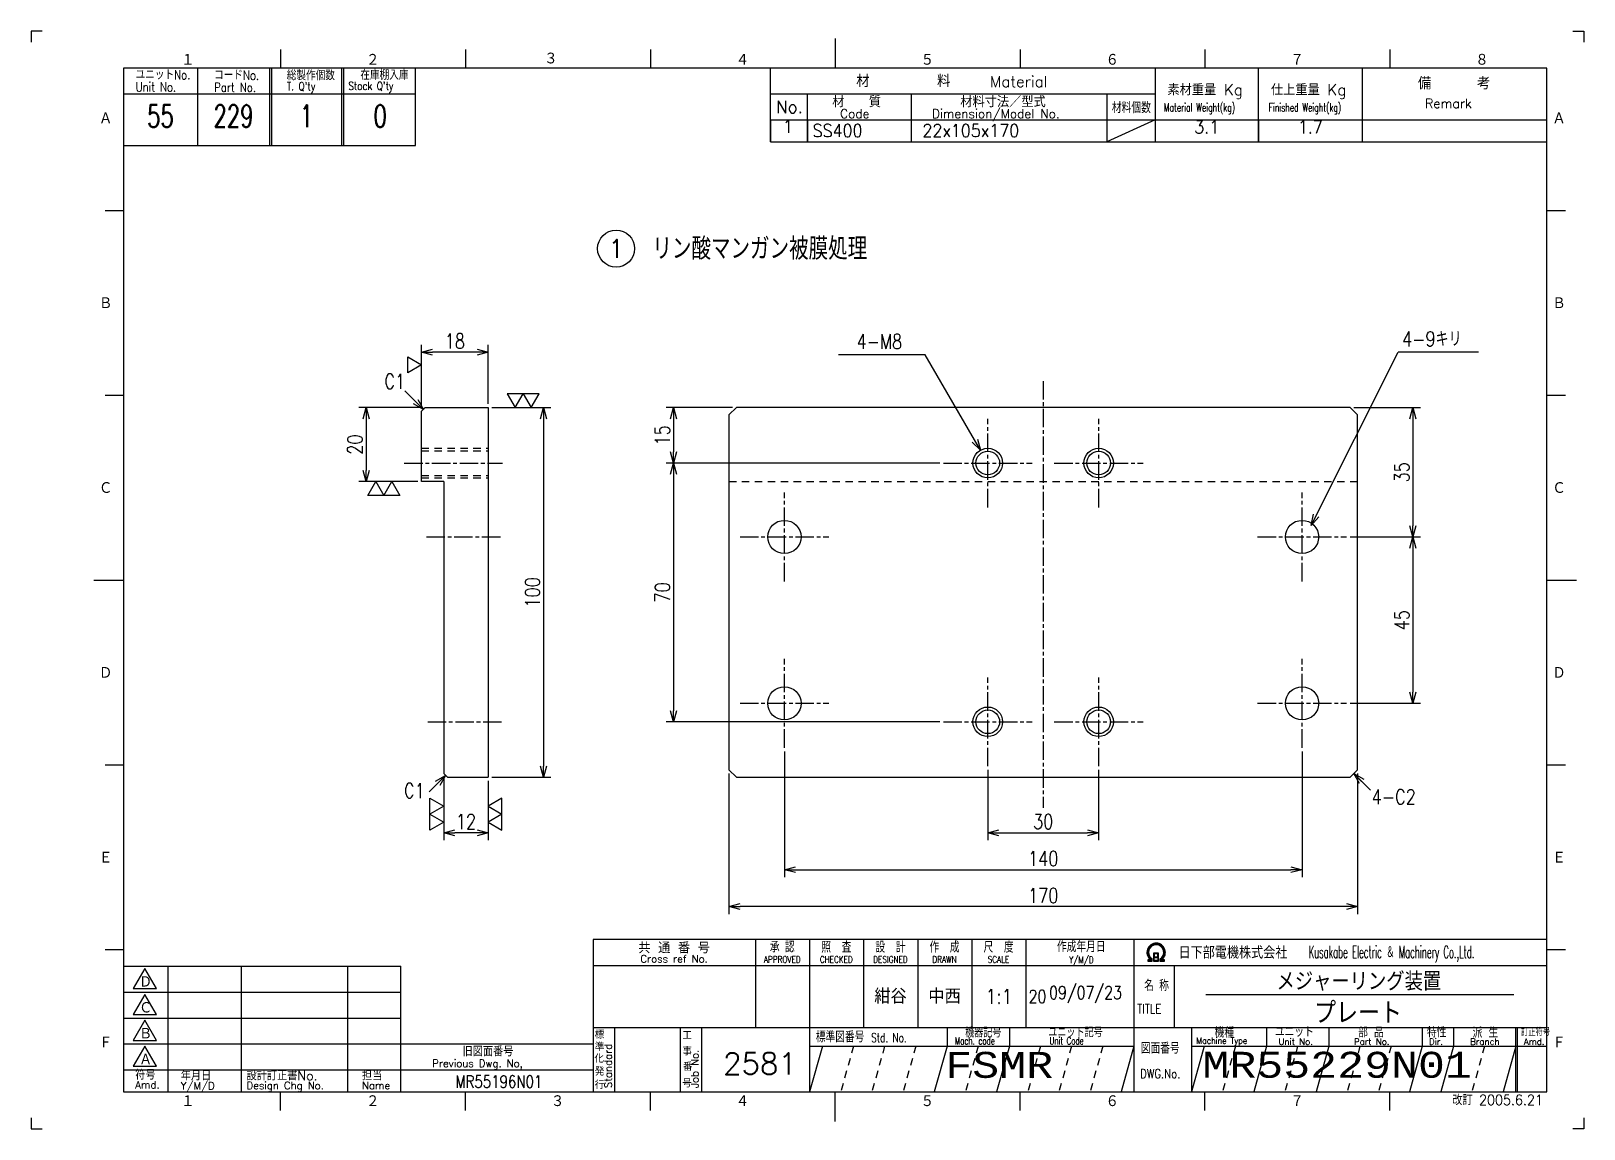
# Model space of a CAD drawing. Extents: x 0 to 420, y 0 to 297.
import ezdxf
from ezdxf.enums import TextEntityAlignment as Align

# ---------------------------------------------------------------- set-up
doc = ezdxf.new("R2010")
doc.units = 0
for name, pattern in [('GEN3A', [3.5, 2, -1.5]), ('GEN7A', [7.5, 5, -0.75, 1, -0.75]), ('HIDDEN2', [3.5, 2, -1.5])]:
    doc.linetypes.add(name, pattern=pattern)
doc.layers.get('0').update_dxf_attribs({"linetype": 'CONTINUOUS'})
doc.layers.get('DEFPOINTS').update_dxf_attribs({"linetype": 'CONTINUOUS'})
for name, color, linetype in [('2', 5, 'CONTINUOUS'), ('4', 3, 'CONTINUOUS'), ('5', 3, 'CONTINUOUS'), ('6', 52, 'CONTINUOUS'), ('7A', 4, 'GEN7A'), ('8', 1, 'CONTINUOUS'), ('9', 3, 'HIDDEN2'), ('RAHM2', 1, 'CONTINUOUS'), ('RAHM3', 52, 'CONTINUOUS')]:
    doc.layers.add(name, color=color, linetype=linetype)
doc.styles.add('DIMENSION', font='monotxt.shx', dxfattribs={"bigfont": 'bigfont.shx'})
doc.styles.get("Standard").update_dxf_attribs({"font": 'romans.shx', "width": 0.8, "bigfont": 'extfont.shx'})
doc.dimstyles.new('GEN-ISO', dxfattribs={"dimtxt": 4, "dimasz": 3, "dimexe": 2, "dimexo": 1, "dimgap": 1, "dimtad": 3, "dimdec": 3, "dimrnd": 0.001, "dimdsep": 46, "dimtxsty": 'Standard', "dimblk": 'OPEN30', "dimcen": 0, "dimclrt": 52, "dimadec": 0, "dimazin": 0, "dimtp": 0.1, "dimtm": 0.1, "dimtfac": 0.6, "dimtdec": 3, "dimtmove": 2, "dimatfit": 3, "dimldrblk": 'OPEN30', "dimfxl": 1, "dimarcsym": 0})

# ---------------------------------------------------------------- blocks, each defined once
blk = doc.blocks.new('1A3ﾌﾞﾋﾝ')
at = {"layer": 'RAHM2', "color": 5, "linetype": 'Continuous'}
for p, q in [((3, 297), (0, 297)), ((0, 297), (0, 294)), ((217.5, 295), (217.5, 287)), ((417, 297), (420, 297)), ((420, 297), (420, 294)), ((67.5, 292), (67.5, 287)), ((117.5, 292), (117.5, 287)), ((167.5, 292), (167.5, 287)), ((267.5, 292), (267.5, 287)), ((317.5, 292), (317.5, 287)), ((367.5, 292), (367.5, 287)), ((410, 287), (25, 287)), ((25, 287), (25, 10)), ((104, 266), (104, 287)), ((410, 10), (410, 287)), ((25, 266), (64.5, 266)), ((64.5, 266), (104, 266)), ((20, 248.5), (25, 248.5)), ((410, 248.5), (415, 248.5)), ((20, 198.5), (25, 198.5)), ((410, 198.5), (415, 198.5)), ((17, 148.5), (25, 148.5)), ((410, 148.5), (418, 148.5)), ((20, 98.5), (25, 98.5)), ((410, 98.5), (415, 98.5)), ((20, 48.5), (25, 48.5)), ((410, 48.5), (415, 48.5)), ((25, 10), (410, 10)), ((67.5, 5), (67.5, 10)), ((117.5, 5), (117.5, 10)), ((217.5, 2), (217.5, 10)), ((267.5, 5), (267.5, 10)), ((317.5, 5), (317.5, 10)), ((367.5, 5), (367.5, 10)), ((0, 3), (0, 0)), ((0, 0), (3, 0)), ((420, 0), (417, 0)), ((420, 3), (420, 0))]:
    blk.add_line(p, q, dxfattribs=at)
at = {"layer": 'RAHM2', "color": 7, "linetype": 'Continuous'}
for p, q in [((45, 287), (45, 266)), ((64.5, 287), (64.5, 266)), ((65, 287), (65, 266)), ((84, 287), (84, 266)), ((84.5, 287), (84.5, 266)), ((200, 267), (200, 287)), ((304, 287), (304, 267)), ((332, 267), (332, 287)), ((360, 287), (360, 267)), ((25, 280), (64.5, 280)), ((64.5, 280), (104, 280)), ((200, 280), (304, 280)), ((210, 267), (210, 280)), ((238, 280), (238, 267)), ((291, 280), (291, 267)), ((200, 273), (410, 273)), ((304, 273), (291, 267)), ((200, 267), (410, 267)), ((195.93, 51.26), (195.93, 27.42)), ((210.55, 51.26), (210.55, 10)), ((225.18, 51.26), (225.18, 27.42)), ((239.8, 51.26), (239.8, 27.42)), ((254.43, 51.26), (254.43, 27.42)), ((269.05, 51.26), (269.05, 27.42)), ((298.3, 51.26), (298.3, 10)), ((25, 44), (100, 44)), ((37, 44), (37, 10)), ((56.8, 44), (56.8, 10)), ((85.6, 44), (85.6, 10)), ((100, 10), (100, 44)), ((152.05, 44.26), (410, 44.26)), ((269.05, 44.26), (269.05, 27.42)), ((298.3, 44.26), (298.3, 44.26)), ((309.17, 44.26), (309.17, 27.42)), ((25, 37), (100, 37)), ((25, 30), (100, 30)), ((152.05, 27.42), (410, 27.42)), ((157.77, 27.42), (157.77, 10)), ((175.59, 27.42), (175.59, 10)), ((181.3, 27.42), (181.3, 10)), ((247.73, 27.42), (247.73, 22.42)), ((264.59, 27.42), (264.59, 22.42)), ((313.83, 27.42), (313.83, 10)), ((334.15, 27.42), (334.15, 22.42)), ((351, 27.42), (351, 22.42)), ((376.29, 27.42), (376.29, 22.42)), ((384.72, 27.42), (384.72, 22.42)), ((401.57, 10), (401.57, 27.42)), ((402.07, 10), (402.07, 27.42)), ((25, 23), (100, 23)), ((100, 23), (152.05, 23)), ((210.55, 22.42), (298.3, 22.42)), ((313.83, 22.42), (410, 22.42)), ((25, 16), (100, 16)), ((100, 16), (152.05, 16)), ((167.5, 5), (167.5, 10))]:
    blk.add_line(p, q, dxfattribs=at)
at = {"layer": 'RAHM2', "color": 3, "linetype": 'Continuous'}
for p, q in [((317.73, 36.35), (401.03, 36.35)), ((214.02, 22.42), (210.55, 10)), ((247.73, 22.42), (244.26, 10)), ((264.59, 22.42), (261.12, 10)), ((298.3, 22.42), (294.83, 10)), ((334.15, 22.42), (330.68, 10)), ((351, 22.42), (347.54, 10)), ((376.29, 22.42), (372.82, 10)), ((384.72, 22.42), (381.25, 10))]:
    blk.add_line(p, q, dxfattribs=at)
at = {"layer": 'RAHM2', "color": 3, "linetype": 'GEN3A'}
for p, q in [((222.44, 22.42), (218.98, 10)), ((230.87, 22.42), (227.41, 10)), ((239.3, 22.42), (235.84, 10)), ((256.16, 22.42), (252.69, 10)), ((273.01, 22.42), (269.55, 10)), ((281.44, 22.42), (277.98, 10)), ((289.87, 22.42), (286.41, 10)), ((325.72, 22.42), (322.25, 10)), ((342.57, 22.42), (339.11, 10)), ((359.43, 22.42), (355.97, 10)), ((367.86, 22.42), (364.39, 10)), ((393.14, 22.42), (389.68, 10))]:
    blk.add_line(p, q, dxfattribs=at)
at = {"layer": 'RAHM2', "color": 5, "linetype": 'Continuous'}
blk.add_lwpolyline([(410, 51.26), (152.05, 51.26), (152.05, 10)], dxfattribs=at)
at = {"layer": 'RAHM2', "color": 7, "linetype": 'Continuous'}
for points in [[(303.62, 47.51), (303.62, 45.4), (304.92, 45.4), (304.92, 47.51), (303.62, 47.51)], [(303.77, 47.36), (303.77, 46.53), (304.77, 46.53), (304.77, 47.36), (303.77, 47.36)], [(304.77, 46.38), (304.77, 45.55), (303.77, 45.55), (303.77, 46.38), (304.77, 46.38)], [(302.02, 45.4), (303.22, 45.4), (303.22, 46.01)], [(302.02, 45.58), (302.97, 45.58), (302.97, 45.91)], [(302.72, 45.82), (302.72, 45.75), (302.02, 45.75), (302.02, 45.4)], [(305.32, 45.98), (305.32, 45.4), (306.58, 45.4), (306.58, 45.75), (305.85, 45.75), (305.85, 45.8)], [(305.57, 45.87), (305.57, 45.58), (306.58, 45.58)]]:
    blk.add_lwpolyline(points, dxfattribs=at)
for points in [[(30.79, 43.41), (27.65, 37.97), (33.92, 37.97)], [(30.79, 36.41), (27.65, 30.97), (33.92, 30.97)], [(30.79, 29.41), (27.65, 23.97), (33.92, 23.97)], [(30.79, 22.41), (27.65, 16.97), (33.92, 16.97)]]:
    blk.add_lwpolyline(points, close=True, dxfattribs=at)
at = {"layer": 'RAHM2', "color": 3, "linetype": 'Continuous'}
for points in [[(317.29, 22.42), (313.83, 10)], [(401.57, 22.42), (401.57, 22.42), (398.11, 10)]]:
    blk.add_lwpolyline(points, dxfattribs=at)
at = {"layer": 'RAHM2', "color": 7, "linetype": 'Continuous'}
for radius, start, end in [(2.5, 308.2706, 230.8952), (2.28, 303.9949, 234.4013), (2.06, 299.8294, 238.4756)]:
    blk.add_arc((304.3, 47.76), radius, start, end, dxfattribs=at)
at = {"layer": '4', "width": 0.9}
blk.add_text('改訂 2005.6.21', height=2.8, dxfattribs=at).set_placement((408.91, 6.44), align=Align.RIGHT)
at = {"layer": 'RAHM2', "color": 5, "linetype": 'Continuous'}
for s, p in [('１', (40.6, 287.58)), ('２', (90.6, 287.58)), ('４', (190.6, 287.58)), ('５', (240.6, 287.58)), ('６', (290.6, 287.58)), ('７', (340.6, 287.58)), ('８', (390.6, 287.58)), ('Ａ', (18.36, 271.74)), ('Ａ', (411.44, 271.74)), ('Ｂ', (18.36, 221.74)), ('Ｂ', (411.44, 221.74)), ('Ｃ', (18.36, 171.74)), ('Ｃ', (411.44, 171.74)), ('Ｄ', (18.36, 121.74)), ('Ｄ', (411.44, 121.74)), ('Ｅ', (18.36, 71.74)), ('Ｅ', (411.44, 71.74)), ('Ｆ', (18.36, 21.74)), ('Ｆ', (411.44, 21.74)), ('１', (40.6, 5.87)), ('２', (90.6, 5.87)), ('３', (140.6, 5.87)), ('４', (190.6, 5.87)), ('５', (240.6, 5.87)), ('６', (290.6, 5.87)), ('７', (340.6, 5.87))]:
    blk.add_text(s, height=3.31, dxfattribs=at).set_placement(p)
blk.add_text('３', height=3.31, dxfattribs=at).set_placement((140.6, 289.58), align=Align.MIDDLE)
at = {"layer": 'RAHM2', "color": 7, "linetype": 'Continuous'}
for s, height, width, p in [('ユニットNo.', 2.5, 0.8, (28.29, 283.92)), ('コードNo.', 2.5, 0.8, (49.52, 283.81)), ('総製作個数', 2.5, 0.8, (69.17, 283.72)), ('在庫棚入庫', 2.5, 0.8, (89.08, 283.82)), ('Unit No.', 2.5, 0.8, (28.29, 280.64)), ('Part No.', 2.5, 0.8, (49.52, 280.53)), ("T. Q'ty", 2.2, 0.8, (69.17, 280.96)), ("Stock Q'ty", 2.2, 0.8, (85.8, 281.06)), ('材料個数', 3, 0.8, (292.32, 274.79)), ('Material Weight(kg)', 2.2, 0.68, (306.37, 275.25)), ('Finished Weight(kg)', 2.2, 0.68, (334.74, 275.25)), ('作成年月日', 3, 0.7, (277.49, 47.82)), ('Y/M/D', 1.8, 0.8, (280.79, 44.87)), ('Kusakabe Electric ＆ Machinery Co.,Ltd.', 3.3108, 0.5, (345.56, 46.19)), ('名 称', 3, 0.7, (301.06, 37.33)), ('20', 3.5, 0.8, (269.81, 34.08)), ('TITLE', 2.5, 0.8, (299.18, 31.25)), ('標準図番号', 3, 0.7, (212.26, 23.44)), ('Std. No.', 2.5, 0.7, (227.23, 23.44)), ('機器記号', 2.5, 0.7, (252.65, 24.77)), ('ユニット記号', 2.5, 0.7, (275.14, 24.85)), ('訂正符号', 2, 0.7, (403.01, 25.16)), ('Mach. code', 2, 0.7, (249.86, 22.83)), ('Unit Code', 2, 0.7, (275.45, 22.83)), ('図面番号', 3, 0.7, (300.15, 20.37)), ('Machine Type', 1.7, 0.9, (315.15, 23.05))]:
    blk.add_text(s, height=height, dxfattribs=dict(at, width=width)).set_placement(p)
for s, height, p in [('材\u3000\u3000\u3000\u3000\u3000料', 3.311, (223.18, 281.82)), ('Material', 3, (259.34, 281.82)), ('素材重量 Kg', 3, (307.35, 279.63)), ('仕上重量 Kg', 3, (335.35, 279.63)), ('備     考', 3.311, (375.08, 281.21)), ('No.', 3.311, (201.5, 274.82)), ('材\u3000\u3000質', 3, (216.68, 276.39)), ('材料寸法／型式', 3, (251.33, 276.39)), ('Remark', 2.5, (377.03, 276.16)), ('Code', 2.4, (218.82, 273.45)), ('Dimension/Model No.', 2.4, (243.65, 273.45)), ('Ｄ', 3.2, (29.23, 38.2)), ('Ｃ', 3.2, (29.23, 31.2)), ('Ｂ', 3.2, (29.23, 24.2)), ('標', 2, (152.44, 24.43)), ('工', 2, (176.15, 24.24)), ('機種', 2.4, (320.08, 24.76)), ('ユニット', 2.4, (336.39, 24.96)), ('部 品', 2.4, (358.93, 24.79)), ('特性', 2.4, (377.55, 24.78)), ('派 生', 2.4, (389.89, 24.72)), ('旧図面番号', 2.5, (116.71, 19.69)), ('準', 2, (152.47, 21.11)), ('事', 2, (176.17, 19.92)), ('Unit No.', 1.7, (337.39, 22.76)), ('Part No.', 1.7, (357.81, 22.76)), ('Dir.', 1.7, (378.09, 22.76)), ('Branch', 1.7, (389.24, 22.76)), ('Amd.', 1.7, (403.74, 22.76)), ('Ａ', 3.2, (29.23, 17.2)), ('Previous Dwg. No,', 2, (108.5, 16.75)), ('化', 2, (152.37, 17.95)), ('番', 2, (176.31, 15.76)), ('Amd.', 2, (28.17, 10.93)), ('符号', 2.5, (28.17, 13.37)), ('Y/M/D', 2, (40.49, 10.7)), ('年月日', 2.5, (40.49, 13.14)), ('設計訂正書No.', 2.5, (58.29, 13.18)), ('Design Chg No.', 2, (58.29, 10.75)), ('担当', 2.5, (89.5, 13.18)), ('Name', 2, (89.5, 10.75)), ('行', 2, (152.46, 10.82)), ('発', 2, (152.46, 14.47)), ('号', 2, (176.11, 11.28))]:
    blk.add_text(s, height=height, dxfattribs=at).set_placement(p)
for s, height, p in [('共 通 番 号', 3, (173.93, 49.14)), ('Cross ref No.', 2, (173.93, 46.01))]:
    blk.add_text(s, height=height, dxfattribs=at).set_placement(p, align=Align.MIDDLE)
for s, height, width, p in [('承 認', 3, 0.7, (203.18, 49.35)), ('照  査', 3, 0.7, (217.8, 49.35)), ('設  計', 3, 0.7, (232.43, 49.35)), ('作  成', 3, 0.7, (247.05, 49.35)), ('尺  度', 3, 0.7, (261.67, 49.35)), ('APPROVED', 1.8, 0.8, (203.18, 45.85)), ('CHECKED', 1.8, 0.8, (217.8, 45.85)), ('DESIGNED', 1.8, 0.8, (232.43, 45.85)), ('DRAWN', 1.8, 0.8, (247.05, 45.85)), ('SCALE', 1.8, 0.8, (261.67, 45.85)), ('DWG.No.', 2.5, 0.8, (305.41, 14.96))]:
    blk.add_text(s, height=height, dxfattribs=dict(at, width=width)).set_placement(p, align=Align.MIDDLE)
at = {"layer": 'RAHM2', "color": 7, "linetype": 'Continuous', "width": 0.844147}
blk.add_text('日下部電機株式会社', height=3.311, dxfattribs=at).set_placement((310.35, 46.06), (339.79, 46.06), align=Align.FIT)
at = {"layer": 'RAHM2', "color": 7, "linetype": 'Continuous'}
for s, p in [('Standard', (157.07, 11.05)), ('Job No.', (180.5, 11.05))]:
    blk.add_text(s, height=2, rotation=90, dxfattribs=at).set_placement(p)
at = {"layer": 'RAHM2', "color": 5, "linetype": 'Continuous', "width": 0.7}
for tag, p in [('HEADER3', (35, 274.01)), ('HEADER4', (54.75, 274)), ('HEADER15', (74.49, 274)), ('HEADER16', (94.43, 274))]:
    blk.add_attdef(tag, text='', height=6, dxfattribs=at).set_placement(p, align=Align.MIDDLE)
at = {"layer": 'RAHM2', "color": 7, "linetype": 'Continuous'}
blk.add_attdef('HEADER5', text='', height=2.5, dxfattribs=at).set_placement((63.69, 267.1), align=Align.BOTTOM_RIGHT)
for tag, height, width, p in [('HEADER1', 5, 0.9, (359.12, 40.15)), ('HEADER25', 3.2, 0.63, (46.91, 40.38)), ('HEADER23', 3.33, 0.8, (71.4, 40.2)), ('HEADER24', 3.5, 0.8, (92.57, 40.22)), ('HEADER7', 5, 0.8, (174.38, 35.8)), ('GEN-TITLE-SCA', 4, 0.85, (261.79, 35.85)), ('HEADER22', 3.2, 0.63, (46.91, 33.38)), ('HEADER20', 3.33, 0.8, (71.4, 33.2)), ('HEADER21', 3.5, 0.8, (92.57, 33.22)), ('HEADER2', 6, 0.9, (358.89, 31.68)), ('HEADER19', 3.2, 0.63, (46.91, 26.38)), ('HEADER17', 3.33, 0.8, (71.4, 26.2)), ('HEADER18', 3.5, 0.8, (92.57, 26.22)), ('HEADER11', 3.2, 0.63, (46.91, 19.38)), ('HEADER9', 3.33, 0.8, (71.4, 19.2)), ('HEADER10', 3.5, 0.8, (92.57, 19.22)), ('HEADER14', 3.31, 0.8, (126.54, 12.82))]:
    blk.add_attdef(tag, text='', height=height, dxfattribs=dict(at, width=width)).set_placement(p, align=Align.MIDDLE)
for tag, p in [('HEADER27', (232.45, 36.09)), ('HEADER26', (247.07, 36.09))]:
    blk.add_attdef(tag, text='', height=4, dxfattribs=at).set_placement(p, align=Align.MIDDLE)
at = {"layer": 'RAHM2', "color": 7, "linetype": 'Continuous', "width": 0.8}
blk.add_attdef('GEN-TITLE-DAT', text='', height=3.5, dxfattribs=at).set_placement((275.35, 34.1), align=Align.BOTTOM_LEFT)
at = {"layer": 'RAHM2', "color": 5, "linetype": 'Continuous'}
blk.add_attdef('HEADER6', text='', height=5.8, dxfattribs=at).set_placement((207.09, 13.03), align=Align.BOTTOM_RIGHT)
at = {"layer": 'RAHM2', "color": 5, "linetype": 'Continuous', "style": 'DIMENSION', "width": 1.2}
for tag, p in [('HEADER13', (213.56, 11.75)), ('HEADER12', (247.26, 11.72)), ('GEN-TITLE-DWG', (316.79, 11.74))]:
    blk.add_attdef(tag, text='', height=7.02, dxfattribs=at).set_placement(p, align=Align.BOTTOM_LEFT)
at = {"layer": 'RAHM2', "color": 5, "linetype": 'Continuous', "style": 'DIMENSION'}
blk.add_attdef('HEADER8', text='', height=7.02, dxfattribs=at).set_placement((408.58, 11.71), align=Align.BOTTOM_RIGHT)
blk = doc.blocks.new('STDBUHIN')
at = {"color": 7}
for p, q in [((0, 0), (0, -6)), ((10, 0), (10, -6)), ((38, 0), (38, -6)), ((91, 0), (91, -6)), ((104, 0), (104, -6)), ((132, 0), (132, -6)), ((160, 0), (160, -6)), ((0, -6), (210, -6))]:
    blk.add_line(p, q, dxfattribs=at)
at = {"layer": 'RAHM3', "color": 7, "width": 0.9}
for tag, p in [('1GENST', (4.710911, -4.609434)), ('4GENST', (96.434633, -4.658422)), ('5GENST', (118, -4.729)), ('6GENST', (146, -4.729))]:
    blk.add_attdef(tag, text='', height=3.5, dxfattribs=at).set_placement(p, align=Align.BOTTOM_CENTER)
at = {"layer": 'RAHM3', "color": 7}
for tag, p, width in [('2GENST', (11.373533, -4.658422), 0.8), ('3GENST', (41.070972, -4.658422), 0.8), ('7GENST', (162.759538, -4.671383), 0.9)]:
    blk.add_attdef(tag, p, '', height=3.5, dxfattribs=dict(at, width=width))
blk = doc.blocks.new('_Open30')
at = {"color": 0, "linetype": 'ByBlock', "lineweight": -2}
for p, q in [((-1, 0.27), (0, 0)), ((0, 0), (-1, -0.27)), ((0, 0), (-1, 0))]:
    blk.add_line(p, q, dxfattribs=at)
blk = doc.blocks.new('*D5')
at = {"layer": '5', "color": 0, "lineweight": -2}
for p, q in [((173.75, 177.14), (173.75, 113.14)), ((245.75, 110.14), (171.75, 110.14))]:
    blk.add_line(p, q, dxfattribs=at)
at = {"layer": 'DEFPOINTS', "color": 0}
for p in [(246.75, 180.14), (173.75, 110.14), (246.75, 110.14)]:
    blk.add_point(p, dxfattribs=at)
at = {"layer": '5', "color": 0, "lineweight": -2, "xscale": 3, "yscale": 3, "zscale": 3}
for p, rotation in [((173.75, 180.14), 90), ((173.75, 110.14), 270)]:
    blk.add_blockref('_Open30', p, dxfattribs=dict(at, rotation=rotation))
at = {"layer": '5', "color": 52, "insert": (170.75, 145.14), "char_height": 4, "attachment_point": 5, "rotation": 90}
blk.add_mtext('70', dxfattribs=at)
blk = doc.blocks.new('*D6')
at = {"layer": '5', "color": 0, "lineweight": -2}
for p, q in [((189.75, 195.14), (171.75, 195.14)), ((173.75, 192.14), (173.75, 183.14)), ((245.75, 180.14), (171.75, 180.14))]:
    blk.add_line(p, q, dxfattribs=at)
at = {"layer": 'DEFPOINTS', "color": 0}
for p in [(190.75, 195.14), (173.75, 180.14), (246.75, 180.14)]:
    blk.add_point(p, dxfattribs=at)
at = {"layer": '5', "color": 0, "lineweight": -2, "xscale": 3, "yscale": 3, "zscale": 3}
for p, rotation in [((173.75, 195.14), 90), ((173.75, 180.14), 270)]:
    blk.add_blockref('_Open30', p, dxfattribs=dict(at, rotation=rotation))
at = {"layer": '5', "color": 52, "insert": (170.75, 187.64), "char_height": 4, "attachment_point": 5, "rotation": 90}
blk.add_mtext('15', dxfattribs=at)
blk = doc.blocks.new('*D7')
at = {"layer": '5', "color": 0, "lineweight": -2}
for p, q in [((124.62, 195.14), (140.62, 195.14)), ((138.62, 192.14), (138.62, 98.14)), ((124.62, 95.14), (140.62, 95.14))]:
    blk.add_line(p, q, dxfattribs=at)
at = {"layer": 'DEFPOINTS', "color": 0}
for p in [(123.62, 195.14), (123.62, 95.14), (138.62, 95.14)]:
    blk.add_point(p, dxfattribs=at)
at = {"layer": '5', "color": 0, "lineweight": -2, "xscale": 3, "yscale": 3, "zscale": 3}
for p, rotation in [((138.62, 195.14), 90), ((138.62, 95.14), 270)]:
    blk.add_blockref('_Open30', p, dxfattribs=dict(at, rotation=rotation))
at = {"layer": '5', "color": 52, "insert": (135.62, 145.14), "char_height": 4, "attachment_point": 5, "rotation": 90}
blk.add_mtext('100', dxfattribs=at)
blk = doc.blocks.new('*D8')
at = {"layer": '5', "color": 0, "lineweight": -2}
for p, q in [((111.62, 95.14), (111.62, 78.14)), ((123.62, 94.14), (123.62, 78.14)), ((120.62, 80.14), (114.62, 80.14))]:
    blk.add_line(p, q, dxfattribs=at)
at = {"layer": 'DEFPOINTS', "color": 0}
for p in [(111.62, 96.14), (123.62, 95.14), (111.62, 80.14)]:
    blk.add_point(p, dxfattribs=at)
at = {"layer": '5', "color": 0, "lineweight": -2, "xscale": 3, "yscale": 3, "zscale": 3, "rotation": 180}
blk.add_blockref('_Open30', (111.62, 80.14), dxfattribs=at)
at = {"layer": '5', "color": 0, "lineweight": -2, "xscale": 3, "yscale": 3, "zscale": 3}
blk.add_blockref('_Open30', (123.62, 80.14), dxfattribs=at)
at = {"layer": '5', "color": 52, "insert": (117.62, 83.14), "char_height": 4, "attachment_point": 5}
blk.add_mtext('12', dxfattribs=at)
blk = doc.blocks.new('GENBALLOON1')
blk.add_circle((0, 0), 5)
at = {"flags": 1}
blk.add_attdef('GEN_PARENT', text='', height=2.5, dxfattribs=at).set_placement((0, 0), align=Align.MIDDLE)
blk.add_attdef('REF_NO', text='', height=3.5).set_placement((0, 0), align=Align.MIDDLE)
at = {"color": 7, "flags": 1}
for tag, p in [('5GENINF', (6.43, 0.96)), ('6GENINF', (6.43, 0.63)), ('7GENINF', (6.43, 0.3)), ('8GENINF', (6.43, -0.04)), ('9GENINF', (6.43, -0.37)), ('3GENINF', (6.43, -2.34)), ('4GENINF', (6.43, -2.67)), ('10GENINF', (6.43, -0.7)), ('11GENINF', (6.43, -1)), ('12GENINF', (6.43, -1.34)), ('13GENINF', (6.43, -1.67)), ('14GENINF', (6.43, -2)), ('15GENINF', (6.43, -3)), ('16GENINF', (6.43, -3.34)), ('17GENINF', (6.43, -3.7)), ('18GENINF', (6.43, -4.04)), ('19GENINF', (6.43, -4.37)), ('20GENINF', (6.43, -4.7)), ('21GENINF', (6.43, -5.04)), ('22GENINF', (6.43, -5.37))]:
    blk.add_attdef(tag, p, '', height=0.2, dxfattribs=at)
blk = doc.blocks.new('*D9')
at = {"layer": '5', "color": 0, "lineweight": -2}
for p, q in [((105.62, 195.14), (105.62, 212.14)), ((120.62, 210.14), (108.62, 210.14)), ((123.62, 196.14), (123.62, 212.14))]:
    blk.add_line(p, q, dxfattribs=at)
at = {"layer": 'DEFPOINTS', "color": 0}
for p in [(105.62, 210.14), (105.62, 194.14), (123.62, 195.14)]:
    blk.add_point(p, dxfattribs=at)
at = {"layer": '5', "color": 0, "lineweight": -2, "xscale": 3, "yscale": 3, "zscale": 3, "rotation": 180}
blk.add_blockref('_Open30', (105.62, 210.14), dxfattribs=at)
at = {"layer": '5', "color": 0, "lineweight": -2, "xscale": 3, "yscale": 3, "zscale": 3}
blk.add_blockref('_Open30', (123.62, 210.14), dxfattribs=at)
at = {"layer": '5', "color": 52, "insert": (114.62, 213.14), "char_height": 4, "attachment_point": 5}
blk.add_mtext('18', dxfattribs=at)
blk = doc.blocks.new('*D10')
at = {"layer": '5', "color": 0, "lineweight": -2}
for p, q in [((105.62, 195.14), (88.62, 195.14)), ((90.62, 192.14), (90.62, 178.14)), ((104.62, 175.14), (88.62, 175.14))]:
    blk.add_line(p, q, dxfattribs=at)
at = {"layer": 'DEFPOINTS', "color": 0}
for p in [(106.62, 195.14), (90.62, 175.14), (105.62, 175.14)]:
    blk.add_point(p, dxfattribs=at)
at = {"layer": '5', "color": 0, "lineweight": -2, "xscale": 3, "yscale": 3, "zscale": 3}
for p, rotation in [((90.62, 195.14), 90), ((90.62, 175.14), 270)]:
    blk.add_blockref('_Open30', p, dxfattribs=dict(at, rotation=rotation))
at = {"layer": '5', "color": 52, "insert": (87.62, 185.14), "char_height": 4, "attachment_point": 5, "rotation": 90}
blk.add_mtext('20', dxfattribs=at)
blk = doc.blocks.new('*D11')
at = {"layer": '5', "color": 0, "lineweight": -2}
for p, q in [((373.75, 157.14), (373.75, 118.14)), ((356.75, 115.14), (375.75, 115.14))]:
    blk.add_line(p, q, dxfattribs=at)
at = {"layer": 'DEFPOINTS', "color": 0}
for p in [(355.75, 160.14), (355.75, 115.14), (373.75, 115.14)]:
    blk.add_point(p, dxfattribs=at)
at = {"layer": '5', "color": 0, "lineweight": -2, "xscale": 3, "yscale": 3, "zscale": 3}
for p, rotation in [((373.75, 160.14), 90), ((373.75, 115.14), 270)]:
    blk.add_blockref('_Open30', p, dxfattribs=dict(at, rotation=rotation))
at = {"layer": '5', "color": 52, "insert": (370.75, 137.64), "char_height": 4, "attachment_point": 5, "rotation": 90}
blk.add_mtext('45', dxfattribs=at)
blk = doc.blocks.new('*D12')
at = {"layer": '5', "color": 0, "lineweight": -2}
for p, q in [((203.75, 102.14), (203.75, 68.14)), ((343.75, 102.14), (343.75, 68.14)), ((206.75, 70.14), (340.75, 70.14))]:
    blk.add_line(p, q, dxfattribs=at)
at = {"layer": 'DEFPOINTS', "color": 0}
for p in [(203.75, 103.14), (343.75, 103.14), (343.75, 70.14)]:
    blk.add_point(p, dxfattribs=at)
at = {"layer": '5', "color": 0, "lineweight": -2, "xscale": 3, "yscale": 3, "zscale": 3, "rotation": 180}
blk.add_blockref('_Open30', (203.75, 70.14), dxfattribs=at)
at = {"layer": '5', "color": 0, "lineweight": -2, "xscale": 3, "yscale": 3, "zscale": 3}
blk.add_blockref('_Open30', (343.75, 70.14), dxfattribs=at)
at = {"layer": '5', "color": 52, "insert": (273.75, 73.14), "char_height": 4, "attachment_point": 5}
blk.add_mtext('140', dxfattribs=at)
blk = doc.blocks.new('*D13')
at = {"layer": '5', "color": 0, "lineweight": -2}
for p, q in [((188.75, 96.14), (188.75, 58.14)), ((358.75, 96.14), (358.75, 58.14)), ((355.75, 60.14), (191.75, 60.14))]:
    blk.add_line(p, q, dxfattribs=at)
at = {"layer": 'DEFPOINTS', "color": 0}
for p in [(188.75, 97.14), (358.75, 97.14), (188.75, 60.14)]:
    blk.add_point(p, dxfattribs=at)
at = {"layer": '5', "color": 0, "lineweight": -2, "xscale": 3, "yscale": 3, "zscale": 3, "rotation": 180}
blk.add_blockref('_Open30', (188.75, 60.14), dxfattribs=at)
at = {"layer": '5', "color": 0, "lineweight": -2, "xscale": 3, "yscale": 3, "zscale": 3}
blk.add_blockref('_Open30', (358.75, 60.14), dxfattribs=at)
at = {"layer": '5', "color": 52, "insert": (273.75, 63.14), "char_height": 4, "attachment_point": 5}
blk.add_mtext('170', dxfattribs=at)
blk = doc.blocks.new('*D14')
at = {"layer": '5', "color": 0, "lineweight": -2}
for p, q in [((258.75, 97.14), (258.75, 78.14)), ((288.75, 97.14), (288.75, 78.14)), ((261.75, 80.14), (285.75, 80.14))]:
    blk.add_line(p, q, dxfattribs=at)
at = {"layer": 'DEFPOINTS', "color": 0}
for p in [(258.75, 98.14), (288.75, 98.14), (288.75, 80.14)]:
    blk.add_point(p, dxfattribs=at)
at = {"layer": '5', "color": 0, "lineweight": -2, "xscale": 3, "yscale": 3, "zscale": 3, "rotation": 180}
blk.add_blockref('_Open30', (258.75, 80.14), dxfattribs=at)
at = {"layer": '5', "color": 0, "lineweight": -2, "xscale": 3, "yscale": 3, "zscale": 3}
blk.add_blockref('_Open30', (288.75, 80.14), dxfattribs=at)
at = {"layer": '5', "color": 52, "insert": (273.75, 83.14), "char_height": 4, "attachment_point": 5}
blk.add_mtext('30', dxfattribs=at)
blk = doc.blocks.new('*D15')
at = {"layer": '5', "color": 0, "lineweight": -2}
for p, q in [((357.75, 195.14), (375.75, 195.14)), ((373.75, 192.14), (373.75, 163.14)), ((356.75, 160.14), (375.75, 160.14))]:
    blk.add_line(p, q, dxfattribs=at)
at = {"layer": 'DEFPOINTS', "color": 0}
for p in [(356.75, 195.14), (355.75, 160.14), (373.75, 160.14)]:
    blk.add_point(p, dxfattribs=at)
at = {"layer": '5', "color": 0, "lineweight": -2, "xscale": 3, "yscale": 3, "zscale": 3}
for p, rotation in [((373.75, 195.14), 90), ((373.75, 160.14), 270)]:
    blk.add_blockref('_Open30', p, dxfattribs=dict(at, rotation=rotation))
at = {"layer": '5', "color": 52, "insert": (370.75, 177.64), "char_height": 4, "attachment_point": 5, "rotation": 90}
blk.add_mtext('35', dxfattribs=at)

msp = doc.modelspace()

# ---------------------------------------------------------------- linework, layer by layer
at = {"layer": '2'}
for p, q in [((106.6174, 195.1375), (105.6174, 194.1375)), ((105.6174, 175.1375), (105.6174, 194.1375)), ((106.6174, 195.1375), (123.6174, 195.1375)), ((123.6174, 195.1375), (123.6174, 95.1375)), ((111.6174, 175.1375), (105.6174, 175.1375)), ((111.6174, 175.1375), (111.6174, 96.1375)), ((111.6174, 96.1375), (112.6174, 95.1375)), ((112.6174, 95.1375), (123.6174, 95.1375))]:
    msp.add_line(p, q, dxfattribs=at)
msp.add_lwpolyline([(190.7534, 95.1375), (356.7534, 95.1375), (358.7534, 97.1375), (358.7534, 193.1375), (356.7534, 195.1375), (190.7534, 195.1375), (188.7534, 193.1375), (188.7534, 97.1375)], close=True, dxfattribs=at)
for centre, radius in [((258.7534, 180.1375), 3.2), ((288.7534, 180.1375), 3.2), ((203.7534, 160.1375), 4.5), ((343.7534, 160.1375), 4.5), ((203.7534, 115.1375), 4.5), ((343.7534, 115.1375), 4.5), ((258.7534, 110.1375), 3.2), ((288.7534, 110.1375), 3.2)]:
    msp.add_circle(centre, radius, dxfattribs=at)
at = {"layer": '4'}
for centre in [(258.7534, 180.1375), (288.7534, 180.1375), (258.7534, 110.1375), (288.7534, 110.1375)]:
    msp.add_circle(centre, 4, dxfattribs=at)
at = {"layer": '5'}
for p, q in [((391.4452, 210.1375), (369.7342, 210.1375)), ((241.8273, 209.4543), (218.4164, 209.4543))]:
    msp.add_line(p, q, dxfattribs=at)
at = {"layer": '7A'}
for p, q in [((273.7534, 202.3163), (273.7534, 86.9099)), ((258.7534, 168.1375), (258.7534, 192.1375)), ((288.7534, 168.1375), (288.7534, 192.1375)), ((100.938, 180.1375), (127.5122, 180.1375)), ((246.7534, 180.1375), (270.7534, 180.1375)), ((276.7534, 180.1375), (300.7534, 180.1375)), ((203.7534, 148.1375), (203.7534, 172.1375)), ((343.7534, 148.1375), (343.7534, 172.1375)), ((106.938, 160.1375), (127.5122, 160.1375)), ((191.7534, 160.1375), (215.7534, 160.1375)), ((331.7534, 160.1375), (355.7534, 160.1375)), ((203.7534, 103.1375), (203.7534, 127.1375)), ((343.7534, 103.1375), (343.7534, 127.1375)), ((258.7534, 98.1375), (258.7534, 122.1375)), ((288.7534, 98.1375), (288.7534, 122.1375)), ((191.7534, 115.1375), (215.7534, 115.1375)), ((331.7534, 115.1375), (355.7534, 115.1375)), ((107.269, 110.1375), (127.7159, 110.1375)), ((246.7534, 110.1375), (270.7534, 110.1375)), ((276.7534, 110.1375), (300.7534, 110.1375))]:
    msp.add_line(p, q, dxfattribs=at)
at = {"layer": '8'}
for points in [[(105.6174, 206.7423), (101.8674, 204.5773), (101.8674, 208.9073), (105.6174, 206.7423)], [(130.9353, 195.1375), (133.1003, 198.8875), (128.7703, 198.8875), (130.9353, 195.1375)], [(135.2653, 195.1375), (137.4303, 198.8875), (133.1003, 198.8875), (135.2653, 195.1375)], [(93.2506, 175.1375), (95.4156, 171.3875), (91.0856, 171.3875), (93.2506, 175.1375)], [(97.5806, 175.1375), (99.7456, 171.3875), (95.4156, 171.3875), (97.5806, 175.1375)], [(111.6174, 87.3425), (107.8674, 85.1775), (107.8674, 89.5075), (111.6174, 87.3425)], [(123.6174, 87.3425), (127.3674, 85.1775), (127.3674, 89.5075), (123.6174, 87.3425)], [(111.6174, 83.0125), (107.8674, 80.8475), (107.8674, 85.1775), (111.6174, 83.0125)], [(123.6174, 83.0125), (127.3674, 80.8475), (127.3674, 85.1775), (123.6174, 83.0125)]]:
    msp.add_lwpolyline(points, close=True, dxfattribs=at)
at = {"layer": '9'}
for p, q in [((105.6174, 184.1375), (123.6174, 184.1375)), ((105.6174, 183.461), (123.6174, 183.461)), ((105.6174, 176.814), (123.6174, 176.814)), ((105.6174, 176.1375), (123.6174, 176.1375)), ((188.7534, 175.1375), (358.7534, 175.1375))]:
    msp.add_line(p, q, dxfattribs=at)

# ---------------------------------------------------------------- block references
at = {"layer": '2'}
msp.add_blockref('1A3ﾌﾞﾋﾝ', (0, 0), dxfattribs=at).add_auto_attribs({'GEN-TITLE-DWG': 'MR55229N01', 'GEN-TITLE-DAT': '09/07/23', 'GEN-TITLE-SCA': '1:1', 'HEADER1': 'メジャーリング装置', 'HEADER2': 'プレート', 'HEADER3': '55', 'HEADER4': '229', 'HEADER6': '2581', 'HEADER12': 'FSMR', 'HEADER14': 'MR55196N01', 'HEADER15': '1', 'HEADER16': '0', 'HEADER27': '紺谷', 'HEADER26': '中西'})
at = {"layer": '5'}
ref = msp.add_blockref('GENBALLOON1', (158.2277, 238.1378), dxfattribs=at)
ref.add_attrib('REF_NO', '1', dxfattribs={"color": 7, "height": 5, "width": 0.9}).set_placement((158.2277, 238.1378), align=Align.MIDDLE_CENTER)
at = {"layer": 'RAHM2'}
ref = msp.add_blockref('STDBUHIN', (200, 273), dxfattribs=at)
ref.add_attrib('1GENST', '1', dxfattribs={"layer": 'RAHM3', "color": 7, "height": 3.5, "width": 0.9}).set_placement((204.711, 268.3906), align=Align.BOTTOM_CENTER)
ref.add_attrib('2GENST', 'SS400', (211.3736, 268.3416), dxfattribs={"layer": 'RAHM3', "color": 7, "height": 3.5, "width": 0.9})
ref.add_attrib('3GENST', '22x105x170', (241.071, 268.3416), dxfattribs={"layer": 'RAHM3', "color": 7, "height": 3.5, "width": 0.9})
ref.add_attrib('5GENST', '3.1', dxfattribs={"layer": 'RAHM3', "color": 7, "height": 3.5, "width": 0.9}).set_placement((318, 268.271), align=Align.BOTTOM_CENTER)
ref.add_attrib('6GENST', '1.7', dxfattribs={"layer": 'RAHM3', "color": 7, "height": 3.5, "width": 0.9}).set_placement((346, 268.271), align=Align.BOTTOM_CENTER)

# ---------------------------------------------------------------- texts
at = {"layer": '6', "width": 0.8}
for s, height, p in [('リン酸マンガン被膜処理', 6, (168.0584, 235.1373)), ('4-M8', 4, (223.2626, 211.0206)), ('4-9キリ', 4, (370.8215, 211.7038)), ('C1', 4, (95.5646, 200.2376)), ('C1', 4, (100.8725, 89.5234)), ('4-C2', 4, (362.6058, 87.8324))]:
    msp.add_text(s, height=height, dxfattribs=at).set_placement(p)

# ---------------------------------------------------------------- dimensions: what is measured, and where the dimension line sits
at = {"layer": '5'}
for base, p1, p2, picture, middle in [((105.6174, 210.1375), (123.6174, 195.1375), (105.6174, 194.1375), '*D9', (114.6174, 213.1375)), ((343.7534, 70.1375), (203.7534, 103.1375), (343.7534, 103.1375), '*D12', (273.7534, 73.1375)), ((188.7534, 60.1375), (358.7534, 97.1375), (188.7534, 97.1375), '*D13', (273.7534, 63.1375)), ((288.7534, 80.1375), (258.7534, 98.1375), (288.7534, 98.1375), '*D14', (273.7534, 83.1375)), ((111.6174, 80.1375), (123.6174, 95.1375), (111.6174, 96.1375), '*D8', (117.6174, 83.1375))]:
    dim = msp.add_linear_dim(base=base, p1=p1, p2=p2, dimstyle='GEN-ISO', dxfattribs=at)
    dim.commit()
    dim.dimension.update_dxf_attribs({"geometry": picture, "text_midpoint": middle})
for base, p1, p2, angle, picture, middle in [((90.6174, 175.1375), (106.6174, 195.1375), (105.6174, 175.1375), 90, '*D10', (87.6174, 185.1375)), ((138.6174, 95.1375), (123.6174, 195.1375), (123.6174, 95.1375), 90, '*D7', (135.6174, 145.1375)), ((173.7534, 180.1375), (190.7534, 195.1375), (246.7534, 180.1375), 270, '*D6', (170.7534, 187.6375)), ((373.7534, 160.1375), (356.7534, 195.1375), (355.7534, 160.1375), 270, '*D15', (370.7534, 177.6375))]:
    dim = msp.add_linear_dim(base=base, p1=p1, p2=p2, angle=angle, dimstyle='GEN-ISO', dxfattribs=at)
    dim.commit()
    dim.dimension.update_dxf_attribs({"geometry": picture, "text_midpoint": middle})
for base, p1, p2, picture, middle in [((173.7534, 110.1375), (246.7534, 180.1375), (246.7534, 110.1375), '*D5', (170.7534, 145.1375)), ((373.7534, 115.1375), (355.7534, 160.1375), (355.7534, 115.1375), '*D11', (370.7534, 137.6375))]:
    dim = msp.add_linear_dim(base=base, p1=p1, p2=p2, angle=270, dimstyle='GEN-ISO', override={"dimse1": 1}, dxfattribs=at)
    dim.commit()
    dim.dimension.update_dxf_attribs({"geometry": picture, "text_midpoint": middle})

# ---------------------------------------------------------------- leaders
for points in [[(346.2661, 163.2498), (369.7342, 210.1375)], [(256.7534, 183.6016), (241.8273, 209.4543)], [(106.1174, 194.6375), (101.0885, 199.6664)], [(112.1174, 95.6375), (107.6863, 91.2064)], [(357.7534, 96.1375), (362.2674, 91.6235)]]:
    msp.add_leader(points, dimstyle='GEN-ISO', dxfattribs=at)

doc.saveas('drawing.dxf')
